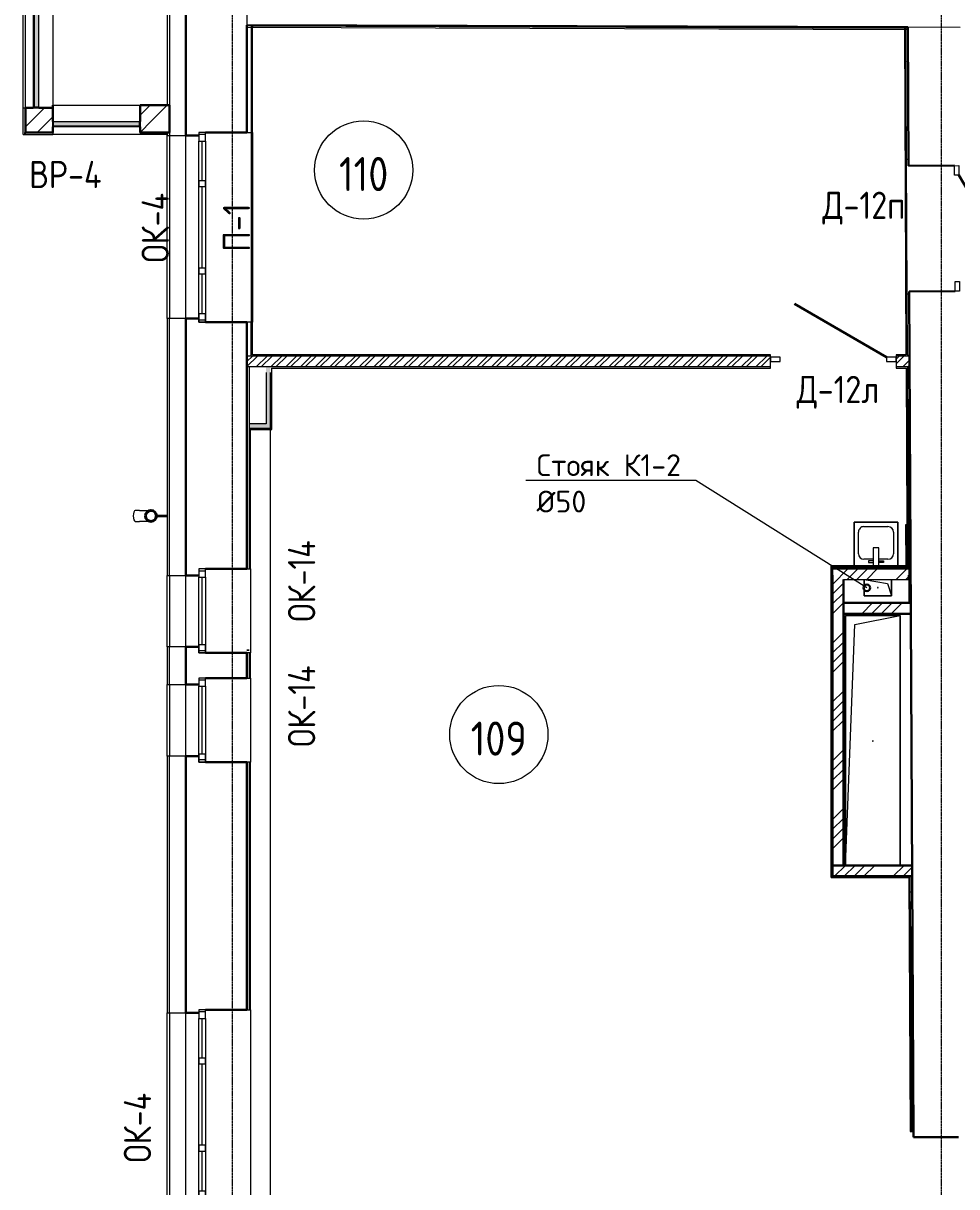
# Model space of a CAD drawing. Header units: millimetres. Extents: x -10178924 to 11692288, y -947381 to 58396.
# Drawn here: x -8418 to 138, y -66004 to -55340 of the extents above; entities that cross this region are included whole.
import ezdxf
from ezdxf import colors
from ezdxf.entities.mleader import LeaderData, LeaderLine
from ezdxf.math import Vec2, Vec3

# ---------------------------------------------------------------- set-up
doc = ezdxf.new("R2010")
doc.units = ezdxf.units.MM
doc.linetypes.add('ADSK_Линия сетки', pattern=[25, 20, -2.5, 0, -2.5])
for name, color, linetype, lineweight in [('!К1', 32, 'Continuous', 30), ('_ Окна', 7, 'Continuous', 9), ('Аннотация', 7, 'Continuous', 18), ('Выноски ВК', 7, 'Continuous', 0), ('Двери', 7, 'Continuous', 9), ('Марки дверей', 7, 'Continuous', 20), ('Марки окон', 7, 'Continuous', 20), ('Обобщенные модели', 7, 'Continuous', 18), ('Окна', 7, 'Continuous', 9), ('Оси', 253, 'Continuous', 9), ('Перекрытие', 7, 'Continuous', 18), ('Сантехника', 7, 'Continuous', 18), ('Стены внутренние', 7, 'Continuous', 18), ('Стены наружные', 7, 'Continuous', 18), ('Стены несущие', 7, 'Continuous', 30), ('Стены отделка', 7, 'Continuous', 30), ('Стены штриховка', 7, 'Continuous', 9), ('ШТРИХОВКА', 252, 'Continuous', 15)]:
    doc.layers.add(name, color=color, linetype=linetype, lineweight=lineweight)
doc.layers.add('Линии', color=7, linetype='Continuous', lineweight=9, true_color=0x00a600)
doc.styles.add('GOST Common', font='GOST_Common.ttf', dxfattribs={"width": 0.9, "height": 350})
doc.styles.add('GOST Common_2', font='GOST_Common.ttf', dxfattribs={"width": 0.9, "height": 250})
doc.styles.add('PDF ISOCPEUR', font='isocpeur.ttf')
pattern_1 = [(45, (0, -66750), (-235.7317, 235.7317), []), (45, (157.15, -66750), (-235.7317, 235.7317), [])]

# ---------------------------------------------------------------- blocks, each defined once
blk = doc.blocks.new('оси')
at = {"layer": 'Оси', "linetype": 'ADSK_Линия сетки'}
for p, q in [((6500, -2196), (6500, 46378)), ((0, -2196), (0, 46265))]:
    blk.add_line(p, q, dxfattribs=at)
blk = doc.blocks.new('АС_Дверь_Однопольная_Алюминиевая - 1150х2200 алюм ост EIW30 Д12п-6961446-План 1-го этажа')
at = {"layer": 'Двери'}
for p, q in [((-450, -180), (-363, -180)), ((-450, -220), (-450, -180)), ((-363, -180), (-363, -220)), ((613, -180), (700, -180)), ((613, -220), (613, -180)), ((700, -180), (700, -220)), ((-363, -220), (-450, -220)), ((700, -220), (613, -220))]:
    blk.add_line(p, q, dxfattribs=at)
at = {"layer": 'Двери', "lineweight": 30}
blk.add_line((613, -220), (-232, -708), dxfattribs=at)
blk = doc.blocks.new('SND_2D_Раковина - 400х400-608087-План 1-го этажа')
at = {"layer": 'Сантехника'}
for p, q in [((-200, 180), (-200, -220)), ((-200, -220), (-200, 180)), ((-110, 120), (-25, 120)), ((-70, 150), (-25, 150)), ((-70, 135), (-70, 150)), ((-25, 135), (-70, 135)), ((-25, 180), (-25, 15)), ((25, 15), (25, 180)), ((70, 150), (25, 150)), ((25, 135), (70, 135)), ((25, 120), (110, 120)), ((70, 135), (70, 150)), ((200, -220), (200, 180)), ((200, 180), (200, -220)), ((-160, -130), (-160, 70)), ((-25, 15), (25, 15)), ((160, 70), (160, -130)), ((110, -180), (-110, -180)), ((-200, -220), (200, -220)), ((200, -220), (-200, -220))]:
    blk.add_line(p, q, dxfattribs=at)
for centre, start, end in [((-110, 70), 90, 180), ((110, 70), 0, 90), ((-110, -130), 180, 270), ((110, -130), 270, 0)]:
    blk.add_arc(centre, 50, start, end, dxfattribs=at)
blk = doc.blocks.new('АС_Дверь_Однопольная_Алюминиевая - 1150х2200 алюм ост EIW30 Д12л-6961305-План 1-го этажа')
at = {"layer": 'Двери'}
for p, q in [((-363, -25), (-450, -25)), ((-450, -25), (-450, -65)), ((-450, -65), (-363, -65)), ((-363, -65), (-363, -25)), ((700, -25), (613, -25)), ((613, -25), (613, -65)), ((613, -65), (700, -65)), ((700, -65), (700, -25))]:
    blk.add_line(p, q, dxfattribs=at)
at = {"layer": 'Двери', "lineweight": 30}
blk.add_line((-363, -65), (482, -553), dxfattribs=at)
blk = doc.blocks.new('окна_rehau_однопольное_фрамуга_сверху - 730х2320 _глухое_ _нов_ ок-14-2357585-План 1-го этажа')
at = {"layer": '_ Окна', "lineweight": 18}
for p, q in [((-385, 100), (-385, 160)), ((-385, 160), (-309, 160)), ((-309, 160), (-309, 100)), ((309, 160), (309, 100)), ((385, 160), (309, 160)), ((385, 100), (385, 160)), ((-309, 100), (-385, 100)), ((309, 100), (385, 100))]:
    blk.add_line(p, q, dxfattribs=at)
at = {"layer": '_ Окна'}
for p, q in [((-365, 100), (-365, 160)), ((-309, 130), (309, 130)), ((365, 100), (365, 160))]:
    blk.add_line(p, q, dxfattribs=at)
at = {"layer": 'Окна'}
for p, q in [((-385, 160), (-385, 100)), ((-309, 160), (-385, 160)), ((-309, 160), (309, 160)), ((385, 160), (309, 160)), ((385, 100), (385, 160)), ((-385, 100), (-309, 100)), ((309, 100), (-309, 100)), ((309, 100), (385, 100))]:
    blk.add_line(p, q, dxfattribs=at)
blk = doc.blocks.new('окно трехпол с фрамугой - 1700-2320_h_ _нов_-2116624-План 1-го этажа')
at = {"layer": '_ Окна', "lineweight": 18}
for p, q in [((-870, 100), (-870, 160)), ((-870, 160), (-790, 160)), ((-790, 160), (-790, 100)), ((-430, 100), (-430, 160)), ((-430, 160), (-370, 160)), ((-370, 160), (-370, 100)), ((370, 100), (370, 160)), ((370, 160), (430, 160)), ((430, 160), (430, 100)), ((790, 160), (790, 100)), ((870, 160), (790, 160)), ((870, 100), (870, 160)), ((-790, 100), (-870, 100)), ((-370, 100), (-430, 100)), ((430, 100), (370, 100)), ((790, 100), (870, 100))]:
    blk.add_line(p, q, dxfattribs=at)
at = {"layer": '_ Окна'}
for p, q in [((-850, 100), (-850, 160)), ((-790, 130), (-430, 130)), ((-370, 130), (370, 130)), ((430, 130), (790, 130)), ((850, 100), (850, 160))]:
    blk.add_line(p, q, dxfattribs=at)
at = {"layer": 'Окна'}
for p, q in [((-870, 160), (-870, 100)), ((-790, 160), (-870, 160)), ((-790, 160), (-430, 160)), ((-370, 160), (-430, 160)), ((-370, 160), (370, 160)), ((430, 160), (370, 160)), ((430, 160), (790, 160)), ((870, 160), (790, 160)), ((870, 100), (870, 160)), ((-870, 100), (-790, 100)), ((-430, 100), (-790, 100)), ((-430, 100), (-370, 100)), ((370, 100), (-370, 100)), ((370, 100), (430, 100)), ((790, 100), (430, 100)), ((790, 100), (870, 100))]:
    blk.add_line(p, q, dxfattribs=at)
blk = doc.blocks.new('окно трехпол с фрамугой - 1700-2320_h_ _нов_-2116622-План 1-го этажа')
at = {"layer": '_ Окна', "lineweight": 18}
for p, q in [((-870, 100), (-870, 160)), ((-870, 160), (-790, 160)), ((-790, 160), (-790, 100)), ((-430, 100), (-430, 160)), ((-430, 160), (-370, 160)), ((-370, 160), (-370, 100)), ((370, 100), (370, 160)), ((370, 160), (430, 160)), ((430, 160), (430, 100)), ((790, 160), (790, 100)), ((870, 160), (790, 160)), ((870, 100), (870, 160)), ((-790, 100), (-870, 100)), ((-370, 100), (-430, 100)), ((430, 100), (370, 100)), ((790, 100), (870, 100))]:
    blk.add_line(p, q, dxfattribs=at)
at = {"layer": '_ Окна'}
for p, q in [((-850, 100), (-850, 160)), ((-790, 130), (-430, 130)), ((-370, 130), (370, 130)), ((430, 130), (790, 130)), ((850, 100), (850, 160))]:
    blk.add_line(p, q, dxfattribs=at)
at = {"layer": 'Окна'}
for p, q in [((-870, 160), (-870, 100)), ((-790, 160), (-870, 160)), ((-790, 160), (-430, 160)), ((-370, 160), (-430, 160)), ((-370, 160), (370, 160)), ((430, 160), (370, 160)), ((430, 160), (790, 160)), ((870, 160), (790, 160)), ((870, 100), (870, 160)), ((-870, 100), (-790, 100)), ((-430, 100), (-790, 100)), ((-430, 100), (-370, 100)), ((370, 100), (-370, 100)), ((370, 100), (430, 100)), ((790, 100), (430, 100)), ((790, 100), (870, 100))]:
    blk.add_line(p, q, dxfattribs=at)
blk = doc.blocks.new('Жалюзи помышленые - 1900 x1200 мм-3107528-План 1-го этажа')
at = {"layer": 'Окна', "true_color": 0x373f43}
for points in [[(-945, 38), (945, 38), (942, 41), (-942, 41)], [(-945, 38), (-945, -1), (945, -1), (945, 38), (-942, 38)], [(-903, 41), (902, 41), (900, 44), (-900, 44)], [(-900, 46), (-900, 44), (900, 44), (900, 46), (-897, 46)], [(-948, -4), (947, -4), (945, -1), (-945, -1)]]:
    blk.add_hatch(color=149, dxfattribs=at).paths.add_polyline_path(points)
at = {"layer": '_ Окна', "lineweight": 18}
for p, q in [((-900, 46), (-950, 46)), ((-950, 46), (-950, -4)), ((-945, 38), (-942, 41)), ((-945, -1), (-945, 38)), ((-942, 41), (-903, 41)), ((-903, 41), (-900, 44)), ((-900, 44), (-900, 46)), ((950, 46), (900, 46)), ((900, 46), (900, 44)), ((900, 44), (902, 41)), ((902, 41), (942, 41)), ((942, 41), (945, 38)), ((945, 38), (945, -1)), ((950, -4), (950, 46)), ((-950, -4), (-948, -4)), ((-948, -4), (-945, -1)), ((945, -1), (947, -4)), ((947, -4), (950, -4))]:
    blk.add_line(p, q, dxfattribs=at)
at = {"layer": 'Окна'}
for p, q in [((945, 38), (-945, 38)), ((-903, 41), (902, 41)), ((900, 46), (-900, 46)), ((900, 44), (-900, 44)), ((-948, -4), (947, -4)), ((945, -1), (-945, -1))]:
    blk.add_line(p, q, dxfattribs=at)
blk = doc.blocks.new('Жалюзи помышленые - 800 x1200 мм-3107358-План 1-го этажа')
at = {"layer": 'Окна', "true_color": 0x373f43}
for points in [[(-45, -21), (395, -21), (397, -19), (-398, -19), (-395, -21), (-369, -21)], [(395, -61), (395, -21), (-395, -21), (-395, -61), (392, -61)], [(350, -64), (392, -64), (395, -61), (-395, -61), (-392, -64), (-45, -64)], [(-45, -66), (350, -66), (352, -64), (-353, -64), (-350, -66)], [(350, -69), (350, -66), (-350, -66), (-350, -69), (347, -69)]]:
    blk.add_hatch(color=149, dxfattribs=at).paths.add_polyline_path(points)
at = {"layer": '_ Окна', "lineweight": 18}
for p, q in [((-400, -19), (-398, -19)), ((-400, -69), (-400, -19)), ((-350, -69), (-400, -69)), ((-398, -19), (-395, -21)), ((-395, -21), (-395, -61)), ((-395, -61), (-392, -64)), ((-392, -64), (-353, -64)), ((-353, -64), (-350, -66)), ((-350, -66), (-350, -69)), ((350, -66), (352, -64)), ((350, -69), (350, -66)), ((400, -69), (350, -69)), ((352, -64), (392, -64)), ((392, -64), (395, -61)), ((395, -21), (397, -19)), ((395, -61), (395, -21)), ((397, -19), (400, -19)), ((400, -19), (400, -69))]:
    blk.add_line(p, q, dxfattribs=at)
at = {"layer": 'Окна'}
for p, q in [((-398, -19), (397, -19)), ((395, -21), (-395, -21)), ((395, -61), (-395, -61)), ((-353, -64), (352, -64)), ((350, -66), (-350, -66)), ((350, -69), (-350, -69))]:
    blk.add_line(p, q, dxfattribs=at)
blk = doc.blocks.new('GM_Отверстие прямоугольное _в плите_ - Отверстие-3336504-План 1-го этажа')
at = {"layer": 'Обобщенные модели'}
for p, q in [((-250, -1140), (-250, 1150)), ((-250, 1150), (250, 1150)), ((250, 1150), (-250, 1150)), ((-250, 1150), (-250, -1140)), ((-250, -1140), (-167, 1067)), ((-167, 1067), (250, 1150)), ((250, 1150), (250, -1140)), ((250, -1140), (250, 1150))]:
    blk.add_line(p, q, dxfattribs=at)
for start, end in [(360, 180), (180, 360), (60, 165), (300, 360), (195, 270)]:
    blk.add_arc((0, 0), 2.5, start, end, dxfattribs=at)
blk = doc.blocks.new('Водосток - Тип 1 _карниз больше 490мм_-V70-План 1-го этажа')
at = {"layer": 'Обобщенные модели', "lineweight": 9}
h = blk.add_hatch(dxfattribs=at)
h.set_pattern_fill('FP_29', color=256, style=0, pattern_type=2)
h.set_pattern_definition([(315, (-31888.43, -7087.79), (106.066, 106.066), [])])
h.paths.add_polyline_path([(76, 149), (86, 129), (103, 115), (125, 110), (147, 115), (164, 129), (174, 150), (174, 171), (164, 191), (145, 206), (125, 210), (103, 205), (86, 191), (76, 171)])
at = {"layer": 'Обобщенные модели'}
for p, q in [((75, 306), (75, 264)), ((175, 264), (175, 306)), ((120, 109), (120, 10)), ((130, 10), (130, 109))]:
    blk.add_line(p, q, dxfattribs=at)
at = {"layer": 'Обобщенные модели', "flags": 128}
for points in [[(75, 173), (75, 174), (75, 177), (75, 180), (75, 183), (75, 186), (75, 190), (75, 193), (75, 197), (75, 201), (75, 205), (75, 210), (75, 214), (75, 219), (75, 224), (75, 229), (75, 234), (75, 239), (75, 245), (75, 250), (75, 256), (75, 261), (75, 264)], [(175, 264), (175, 258), (175, 252), (175, 247), (175, 242), (175, 236), (175, 231), (175, 226), (175, 221), (175, 216), (175, 212), (175, 207), (175, 203), (175, 199), (175, 195), (175, 191), (175, 188), (175, 184), (175, 181), (175, 178), (175, 175), (175, 173)]]:
    blk.add_lwpolyline(points, dxfattribs=at)
at = {"layer": 'Обобщенные модели'}
for start, end in [(90, 270), (270, 90)]:
    blk.add_arc((125, 160), 52, start, end, dxfattribs=at)
at = {"layer": 'Обобщенные модели', "lineweight": 40}
for start, end in [(90, 270), (270, 90)]:
    blk.add_arc((125, 160), 50, start, end, dxfattribs=at)
at = {"layer": 'Обобщенные модели'}
for start_param, end_param in [(4.712389, 6.283185), (3.141593, 4.712389)]:
    blk.add_ellipse((125, 306), major_axis=(-50, 0), ratio=0.309017, start_param=start_param, end_param=end_param, dxfattribs=at)
blk = doc.blocks.new('GM_Отверстие прямоугольное _в плите_ - Отверстие-V76-План 1-го этажа')
at = {"layer": 'Обобщенные модели'}
for p, q in [((-75, 125), (75, 125)), ((75, 125), (-75, 125)), ((-37.5, 87.5), (75, 125)), ((75, 125), (75, -125)), ((75, -125), (75, 125)), ((-75, -125), (-37.5, 87.5)), ((75, -125), (-75, -125)), ((-75, -125), (75, -125))]:
    blk.add_line(p, q, dxfattribs=at)
for start, end in [(360, 180), (180, 360), (60, 165), (300, 360), (195, 270)]:
    blk.add_arc((0, 0), 2.5, start, end, dxfattribs=at)
blk = doc.blocks.new('1 этаж')
at = {"layer": 'Стены внутренние', "lineweight": 9}
h = blk.add_hatch(dxfattribs=at)
h.set_pattern_fill('FP_28', color=256, style=0, pattern_type=2)
h.set_pattern_definition(pattern_1)
h.paths.add_polyline_path([(-7244, -31222), (-7244, -30972), (-7348, -30972), (-7348, -31222), (-7265, -31222)])
h.paths.add_polyline_path([(-8148, -31222), (-8148, -30996), (-8398, -30996), (-8398, -31222), (-8148, -31222)])
h = blk.add_hatch(dxfattribs=at)
h.set_pattern_fill('FP_28', color=256, style=0, pattern_type=2)
h.set_pattern_definition(pattern_1)
h.paths.add_polyline_path([(-7244, -31222), (-7078, -31222), (-7078, -30972), (-7244, -30972)])
at = {"layer": 'Стены внутренние'}
h = blk.add_hatch(dxfattribs=at)
h.set_pattern_fill('ANSI32', color=256, scale=10, style=0)
h.set_pattern_definition([(45, (-32053.86, -66749.99), (-67.35192, 67.35192), []), (45, (-32008.96, -66749.99), (-67.35192, 67.35192), [])])
h.paths.add_polyline_path([(-1568, -33272), (-6368, -33272), (-6368, -33372), (-1568, -33372)])
h.paths.add_polyline_path([(-294, -33272), (-418, -33272), (-418, -33322), (-418, -33372), (-293, -33372)])
for points in [[(-6153, -33892), (-6153, -33372), (-6193, -33372), (-6193, -33892)], [(-6234, -33932), (-6153, -33932), (-6153, -33892), (-6348, -33892), (-6348, -33932), (-6246, -33932)]]:
    blk.add_hatch(color=256, dxfattribs=at).paths.add_polyline_path(points)
at = {"layer": 'Стены внутренние', "lineweight": 9}
h = blk.add_hatch(dxfattribs=at)
h.set_pattern_fill('ANSI34', color=256, scale=20, style=0)
h.set_pattern_definition([(45, (-32053.86, -66750), (-269.4077, 269.4077), []), (45, (-31964.06, -66750), (-269.4077, 269.4077), []), (45, (-31874.26, -66750), (-269.4077, 269.4077), []), (45, (-31784.46, -66750), (-269.4077, 269.4077), [])])
h.paths.add_polyline_path([(-901, -35320), (-303, -35320), (-304, -35220), (-903, -35220), (-1001, -35220), (-1001, -35280), (-1001, -37940), (-901, -37940)])
h.paths.add_polyline_path([(-282, -35535), (-901, -35535), (-901, -35635), (-282, -35635)])
h.paths.add_polyline_path([(-380, -38040), (-270, -38040), (-270, -37940), (-1001, -37940), (-1001, -38040), (-404, -38040)])
at = {"layer": 'Линии', "color": 7}
for centre in [(-5298, -31567), (-4059, -36741)]:
    blk.add_circle(centre, 450, dxfattribs=at)
at = {"layer": 'Перекрытие'}
for p, q in [((-6153, -42766), (-6153, -33944)), ((-268, -38187), (-289, -38187))]:
    blk.add_line(p, q, dxfattribs=at)
at = {"layer": 'Стены внутренние'}
for p, q in [((-8398, -30996), (-8398, -29096)), ((-8148, -29122), (-8148, -30972)), ((-8148, -30972), (-7348, -30972)), ((-6328, -31222), (-6328, -32962)), ((-6928, -32927), (-6928, -31252)), ((-6928, -35938), (-6928, -35283)), ((-6368, -35968), (-6348, -35968)), ((-6348, -35969), (-6368, -35969)), ((-6348, -35968), (-6348, -35969)), ((-6928, -36938), (-6928, -36283)), ((-6928, -40973), (-6928, -39293))]:
    blk.add_line(p, q, dxfattribs=at)
at = {"layer": 'Стены наружные'}
for p, q in [((-8418, -30996), (-8418, -29096)), ((-7348, -31242), (-8148, -31242)), ((-6316, -31222), (-6316, -32962)), ((-7099, -32927), (-7099, -31252)), ((-7099, -31252), (-7098, -31252)), ((-7098, -32927), (-7098, -31252)), ((-7078, -31252), (-7078, -32927)), ((-7098, -32927), (-7099, -32927)), ((-7099, -35938), (-7099, -35283)), ((-7098, -35283), (-7099, -35283)), ((-7098, -35938), (-7098, -35283)), ((-7078, -35283), (-7078, -35938)), ((-6336, -35223), (-6336, -35993)), ((-7098, -35938), (-7099, -35938)), ((-6336, -36223), (-6336, -36993)), ((-7099, -36938), (-7099, -36283)), ((-7098, -36283), (-7099, -36283)), ((-7098, -36938), (-7098, -36283)), ((-7078, -36283), (-7078, -36938)), ((-7098, -36938), (-7099, -36938)), ((-7099, -40973), (-7099, -39293)), ((-7098, -39293), (-7099, -39293)), ((-7098, -40973), (-7098, -39293)), ((-7078, -39293), (-7078, -40973)), ((-6336, -39263), (-6336, -41003))]:
    blk.add_line(p, q, dxfattribs=at)
at = {"layer": 'Стены несущие'}
for p, q in [((-6928, -31252), (-6928, -28827)), ((-309, -30259), (-6368, -30239)), ((-6368, -30239), (-6368, -31222)), ((-303, -31530), (-309, -30259)), ((-8398, -31222), (-8398, -30996)), ((-8398, -30996), (-8326, -30996)), ((-8276, -30996), (-8148, -30996)), ((-8148, -30972), (-8148, -30972)), ((-8148, -30972), (-8148, -31122)), ((-8148, -30972), (-8148, -30996)), ((-7078, -30972), (-7348, -30972)), ((-7348, -30972), (-7348, -31122)), ((-7078, -31222), (-7078, -30972)), ((-8398, -31222), (-8148, -31222)), ((-8148, -31172), (-8148, -31222)), ((-7348, -31172), (-7348, -31222)), ((-7078, -31222), (-7348, -31222)), ((-6748, -31222), (-6368, -31222)), ((-6928, -31252), (-6808, -31252)), ((-303, -31530), (117, -31527)), ((123, -32677), (-297, -32680)), ((-257, -40432), (-297, -32680)), ((-6808, -32927), (-6928, -32927)), ((-6928, -35283), (-6928, -32927)), ((-6368, -32962), (-6748, -32962)), ((-6368, -35223), (-6368, -32962)), ((-6928, -35283), (-6808, -35283)), ((-6748, -35223), (-6368, -35223)), ((-901, -35220), (-1001, -35220)), ((-1001, -35280), (-1001, -38040)), ((-304, -35220), (-903, -35220)), ((-901, -37940), (-901, -35320)), ((-282, -35535), (-901, -35535)), ((-901, -35635), (-282, -35635)), ((-6808, -35938), (-6928, -35938)), ((-6928, -36283), (-6928, -35938)), ((-6368, -35993), (-6748, -35993)), ((-6368, -36223), (-6368, -35993)), ((-6748, -36223), (-6368, -36223)), ((-6928, -36283), (-6808, -36283)), ((-6928, -36938), (-6928, -39293)), ((-6808, -36938), (-6928, -36938)), ((-6368, -36993), (-6748, -36993)), ((-6368, -39263), (-6368, -36993)), ((-1001, -37940), (-270, -37940)), ((-270, -38040), (-270, -37940)), ((-1001, -38040), (-270, -38040)), ((-6928, -39293), (-6808, -39293)), ((-6748, -39263), (-6368, -39263)), ((-257, -40432), (153, -40430))]:
    blk.add_line(p, q, dxfattribs=at)
at = {"layer": 'Стены отделка', "lineweight": 9}
for p, q in [((-7078, -28827), (-7078, -31252)), ((-7098, -29122), (-7098, -30972)), ((-6368, -30239), (-6368, -30259)), ((-6328, -30243), (-6368, -30243)), ((-6368, -30259), (-313, -30279)), ((-6328, -30243), (-6328, -31221)), ((-329, -30267), (-6328, -30247)), ((-6316, -31222), (-6316, -30259)), ((-341, -30278), (-326, -33260)), ((-309, -30275), (-329, -30275)), ((-313, -30279), (-313, -30259)), ((-8418, -31242), (-8418, -30996)), ((-8418, -30996), (-8398, -30996)), ((-8418, -31242), (-8148, -31242)), ((-8408, -31222), (-8398, -31222)), ((-8408, -31222), (-8408, -31242)), ((-8398, -31242), (-8398, -31222)), ((-8148, -31222), (-8148, -31242)), ((-7348, -31222), (-7348, -31242)), ((-7099, -31242), (-7348, -31242)), ((-7099, -31222), (-7099, -31242)), ((-7099, -31242), (-7099, -31252)), ((-7098, -31242), (-7099, -31242)), ((-7098, -31252), (-7098, -31222)), ((-6368, -31222), (-6316, -31222)), ((-7098, -31252), (-6928, -31252)), ((-6928, -31252), (-6928, -31252)), ((-323, -31466), (-303, -31466)), ((-317, -32706), (-323, -31466)), ((-297, -32706), (-317, -32706)), ((-7099, -32927), (-7099, -35283)), ((-7098, -32927), (-7098, -35283)), ((-6928, -32927), (-7098, -32927)), ((-7078, -35283), (-7078, -32927)), ((-6316, -32962), (-6368, -32962)), ((-6328, -33272), (-6328, -32962)), ((-6316, -33260), (-6316, -32962)), ((-1568, -33260), (-6316, -33260)), ((-1568, -33384), (-1568, -33260)), ((-418, -33260), (-418, -33384)), ((-326, -33260), (-418, -33260)), ((-314, -33262), (-314, -33272)), ((-6328, -33272), (-6368, -33272)), ((-6348, -33372), (-6348, -33932)), ((-1568, -33282), (-1568, -33272)), ((-418, -33272), (-418, -33282)), ((-313, -33372), (-313, -33422)), ((-6193, -33422), (-6193, -33892)), ((-6153, -33932), (-6153, -33422)), ((-6141, -33384), (-1568, -33384)), ((-6141, -33942), (-6141, -33384)), ((-418, -33384), (-325, -33384)), ((-325, -33384), (-318, -34820)), ((-6193, -33892), (-6348, -33892)), ((-6348, -33932), (-6153, -33932)), ((-6336, -35223), (-6336, -33944)), ((-6336, -33944), (-6143, -33944)), ((-306, -34820), (-331, -34820)), ((-331, -34820), (-329, -35195)), ((-304, -35220), (-306, -34820)), ((-305, -34880), (-302, -35535)), ((-7098, -35283), (-6928, -35283)), ((-6928, -35283), (-6928, -35283)), ((-6368, -35223), (-6336, -35223)), ((-6348, -35222), (-6348, -35223)), ((-1001, -35195), (-1013, -35195)), ((-1013, -38052), (-1013, -35195)), ((-1011, -35197), (-1001, -35197)), ((-329, -35195), (-1001, -35195)), ((-1001, -35195), (-1001, -35280)), ((-303, -35320), (-303, -35280)), ((-1001, -38040), (-1001, -35328)), ((-901, -35320), (-303, -35320)), ((-7099, -35938), (-7099, -36283)), ((-7098, -35938), (-7098, -36283)), ((-6928, -35938), (-7098, -35938)), ((-7078, -36283), (-7078, -35938)), ((-6336, -35993), (-6368, -35993)), ((-6336, -36223), (-6336, -35993)), ((-6368, -36223), (-6368, -36223)), ((-6368, -36223), (-6336, -36223)), ((-6348, -36222), (-6348, -36223)), ((-7098, -36283), (-6928, -36283)), ((-7099, -36938), (-7099, -39293)), ((-7098, -36938), (-7098, -39293)), ((-6928, -36938), (-7098, -36938)), ((-7078, -39293), (-7078, -36938)), ((-6336, -36993), (-6368, -36993)), ((-6336, -39263), (-6336, -36993)), ((-1013, -38052), (-301, -38052)), ((-289, -38040), (-940, -38040)), ((-301, -38052), (-288, -40380)), ((-287, -38500), (-289, -38040)), ((-256, -40380), (-267, -38500)), ((-7098, -39293), (-6928, -39293)), ((-6368, -39263), (-6336, -39263)), ((-6348, -39262), (-6348, -39263)), ((-288, -40380), (-256, -40380))]:
    blk.add_line(p, q, dxfattribs=at)
at = {"layer": 'Стены штриховка'}
for p, q in [((-6368, -29859), (-6368, -30239)), ((-6318, -31222), (-6318, -30247)), ((-329, -30269), (-6318, -30249)), ((-6316, -30249), (-6316, -30259)), ((-324, -33262), (-339, -30266)), ((-323, -31466), (-329, -30267)), ((171, -30260), (-309, -30259)), ((-6328, -31222), (-6328, -31221)), ((-314, -33262), (-317, -32706)), ((-6318, -33262), (-6318, -32962)), ((-1568, -33262), (-6318, -33262)), ((-324, -33262), (-418, -33262)), ((-1568, -33372), (-6368, -33372)), ((-1568, -33272), (-6328, -33272)), ((-294, -33272), (-418, -33272)), ((-293, -33372), (-418, -33372)), ((-6143, -33382), (-1568, -33382)), ((-6143, -33382), (-6143, -33944)), ((-418, -33382), (-323, -33382)), ((-323, -33382), (-316, -34820)), ((-313, -33422), (-305, -34880)), ((-6348, -33932), (-6348, -35222)), ((-6338, -35223), (-6338, -33942)), ((-6141, -33942), (-6338, -33942)), ((-6143, -33944), (-6141, -33944)), ((-6141, -33944), (-6141, -33942)), ((-322, -34820), (-320, -35204)), ((-316, -34820), (-314, -35210)), ((-1011, -35197), (-1011, -38050)), ((-320, -35204), (-1001, -35204)), ((-314, -35210), (-1001, -35210)), ((-6348, -35993), (-6348, -36222)), ((-6338, -36223), (-6338, -35993)), ((-6348, -36993), (-6348, -39262)), ((-6338, -39263), (-6338, -36993)), ((-1011, -38050), (-299, -38050)), ((-299, -38050), (-286, -40380)), ((-287, -38500), (-276, -40380))]:
    blk.add_line(p, q, dxfattribs=at)
blk.add_blockref('оси', (-6500, -68905))
at = {"layer": 'Двери'}
for name, p, rotation in [('АС_Дверь_Однопольная_Алюминиевая - 1150х2200 алюм ост EIW30 Д12п-6961446-План 1-го этажа', (-59, -32228), 90.29450663479044), ('АС_Дверь_Однопольная_Алюминиевая - 1150х2200 алюм ост EIW30 Д12л-6961305-План 1-го этажа', (-868, -33347), 180)]:
    blk.add_blockref(name, p, dxfattribs=dict(at, rotation=rotation))
at = {"layer": 'Обобщенные модели'}
for name, p, rotation in [('Водосток - Тип 1 _карниз больше 490мм_-V70-План 1-го этажа', (-7088, -34862), 90), ('GM_Отверстие прямоугольное _в плите_ - Отверстие-V76-План 1-го этажа', (-585, -35395), 270)]:
    blk.add_blockref(name, p, dxfattribs=dict(at, rotation=rotation))
blk.add_blockref('GM_Отверстие прямоугольное _в плите_ - Отверстие-3336504-План 1-го этажа', (-630, -36800), dxfattribs=at)
at = {"layer": 'Окна', "rotation": 90}
for name, p in [('Жалюзи помышленые - 1900 x1200 мм-3107528-План 1-го этажа', (-8280, -30046)), ('окно трехпол с фрамугой - 1700-2320_h_ _нов_-2116622-План 1-го этажа', (-6648, -32092)), ('окна_rehau_однопольное_фрамуга_сверху - 730х2320 _глухое_ _нов_ ок-14-2357585-План 1-го этажа', (-6648, -35608)), ('окна_rehau_однопольное_фрамуга_сверху - 730х2320 _глухое_ _нов_ ок-14-2357585-План 1-го этажа', (-6648, -36608)), ('окно трехпол с фрамугой - 1700-2320_h_ _нов_-2116624-План 1-го этажа', (-6648, -40133))]:
    blk.add_blockref(name, p, dxfattribs=at)
at = {"layer": 'Окна'}
blk.add_blockref('Жалюзи помышленые - 800 x1200 мм-3107358-План 1-го этажа', (-7748, -31103), dxfattribs=at)
at = {"layer": 'Сантехника', "rotation": 180}
blk.add_blockref('SND_2D_Раковина - 400х400-608087-План 1-го этажа', (-602, -35015), dxfattribs=at)
at = {"layer": 'Аннотация', "lineweight": 9, "char_height": 312.5, "width": 520.21, "attachment_point": 5, "line_spacing_factor": 1.022766, "style": 'GOST Common'}
for s, insert in [('110', (-5298, -31604)), ('109', (-4059, -36778))]:
    blk.add_mtext(s, dxfattribs=dict(at, insert=insert))
at = {"layer": 'Марки дверей', "lineweight": 9, "char_height": 250, "width": 803.7, "attachment_point": 5, "line_spacing_factor": 1.022766, "style": 'GOST Common_2'}
for s, insert in [('\\pxqc,t1.8,3.6,5.4,7.2,9,10.8,12.6,14.4,16.2,18,19.8,21.6,23.4,25.2,27,28.8,30.6,32.4,34.2,36,37.8,39.6,41.4,43.2,45,46.8,48.6,50.4,52.2,54,55.8,57.6;{Д-12п}', (-713, -31916)), ('\\pxqc,t1.8,3.6,5.4,7.2,9,10.8,12.6,14.4,16.2,18,19.8,21.6,23.4,25.2,27,28.8,30.6,32.4,34.2,36,37.8,39.6,41.4,43.2,45,46.8,48.6,50.4,52.2,54,55.8,57.6;{Д-12л}', (-951, -33604))]:
    blk.add_mtext(s, dxfattribs=dict(at, insert=insert))
at = {"layer": 'Марки окон', "lineweight": 9, "insert": (-8032, -31608), "char_height": 250, "width": 708.3, "attachment_point": 5, "line_spacing_factor": 1.022766, "style": 'GOST Common_2'}
blk.add_mtext('\\pxqc,t1.8,3.6,5.4,7.2,9,10.8,12.6,14.4,16.2,18,19.8,21.6,23.4,25.2,27,28.8,30.6,32.4,34.2,36,37.8,39.6,41.4,43.2,45,46.8,48.6,50.4,52.2,54,55.8,57.6;{ВР-4}', dxfattribs=at)
at = {"layer": 'Марки окон', "lineweight": 9, "char_height": 250, "attachment_point": 5, "rotation": 90, "line_spacing_factor": 1.022766, "style": 'GOST Common_2'}
for s, insert, width in [('\\pxqc,t1.8,3.6,5.4,7.2,9,10.8,12.6,14.4,16.2,18,19.8,21.6,23.4,25.2,27,28.8,30.6,32.4,34.2,36,37.8,39.6,41.4,43.2,45,46.8,48.6,50.4,52.2,54,55.8,57.6;{ОК-4}', (-7208, -32096), 702.9), ('\\pxqc,t1.8,3.6,5.4,7.2,9,10.8,12.6,14.4,16.2,18,19.8,21.6,23.4,25.2,27,28.8,30.6,32.4,34.2,36,37.8,39.6,41.4,43.2,45,46.8,48.6,50.4,52.2,54,55.8,57.6;{П-1}', (-6464, -32095), 458.1), ('\\pxqc,t1.8,3.6,5.4,7.2,9,10.8,12.6,14.4,16.2,18,19.8,21.6,23.4,25.2,27,28.8,30.6,32.4,34.2,36,37.8,39.6,41.4,43.2,45,46.8,48.6,50.4,52.2,54,55.8,57.6;{ОК-14}', (-5866, -35334), 815.4), ('\\pxqc,t1.8,3.6,5.4,7.2,9,10.8,12.6,14.4,16.2,18,19.8,21.6,23.4,25.2,27,28.8,30.6,32.4,34.2,36,37.8,39.6,41.4,43.2,45,46.8,48.6,50.4,52.2,54,55.8,57.6;{ОК-14}', (-5866, -36481), 815.4), ('\\pxqc,t1.8,3.6,5.4,7.2,9,10.8,12.6,14.4,16.2,18,19.8,21.6,23.4,25.2,27,28.8,30.6,32.4,34.2,36,37.8,39.6,41.4,43.2,45,46.8,48.6,50.4,52.2,54,55.8,57.6;{ОК-4}', (-7371, -40345), 702.9)]:
    blk.add_mtext(s, dxfattribs=dict(at, insert=insert, width=width))
blk = doc.blocks.new('_None')

msp = doc.modelspace()

# ---------------------------------------------------------------- linework, layer by layer
at = {"layer": '!К1'}
msp.add_circle((-686, -60514.6), 30, dxfattribs=at)

# ---------------------------------------------------------------- block references
at = {"layer": 'ШТРИХОВКА'}
msp.add_blockref('1 этаж', (0, -25118), dxfattribs=at)

# ---------------------------------------------------------------- leaders
at = {"layer": 'Выноски ВК', "ltscale": 50}
ml = msp.add_multileader_mtext('Standard', dxfattribs=at)
ml.set_content('Стояк К1-2 ^J%%C50', color=256, style='PDF ISOCPEUR')
ml.set_leader_properties(color=256, linetype='ByLayer', lineweight=-1)
ml.set_arrow_properties(name='NONE')
ml.build(insert=Vec2(0, 0))
ml.multileader.update_dxf_attribs({"text_left_attachment_type": 6, "text_right_attachment_type": 6, "dogleg_length": 100, "arrow_head_size": 300})
ctx = ml.context
ctx.base_point, ctx.char_height, ctx.arrow_head_size, ctx.landing_gap_size, ctx.plane_origin = Vec3(-3713.1, -59530.5), 200, 300, 0, Vec3(-7930.4, -56802.4)
ctx.left_attachment, ctx.right_attachment = 6, 6
notes = []
notes.append((ctx, [(1, (1, 1, 0), (-2253.1, -59530.5), (-1, 0), 100, [(1, [(-686, -60514.6)], 0, [])])]))
ctx.mtext.insert, ctx.mtext.width, ctx.mtext.flow_direction = Vec3(-3713.1, -59290.5), 1445.201, 5
for ctx, leaders in notes:
    for number, flags, end, landing, length, lines in leaders:
        leader = LeaderData()
        leader.index, (leader.has_last_leader_line, leader.has_dogleg_vector, leader.attachment_direction) = number, flags
        leader.last_leader_point, leader.dogleg_vector, leader.dogleg_length = Vec3(end), Vec3(landing), length
        for number, points, colour, breaks in lines:
            line = LeaderLine()
            line.index, line.vertices, line.color, line.breaks = number, Vec3.list(points), colors.encode_raw_color(colour), breaks
            leader.lines.append(line)
        ctx.leaders.append(leader)

doc.saveas('drawing.dxf')
